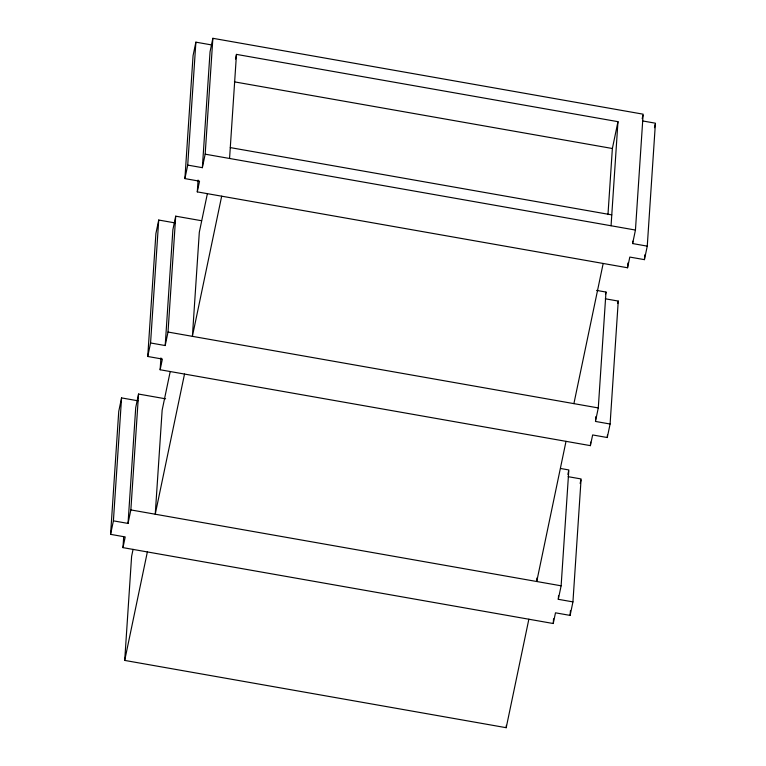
<?xml version="1.0" encoding="UTF-8"?>
<svg xmlns="http://www.w3.org/2000/svg" width="766" height="766" viewBox="0 0 766 766"><rect width="100%" height="100%" fill="white"/><g stroke="black" fill="none" stroke-linecap="round" stroke-linejoin="round"><path stroke-width="1.15" d="M568.142 476.672L581.097 478.951L572.939 601.894L570.115 615.404L555.484 612.819L553.243 623.524L122.981 547.633L125.212 536.937L110.582 534.352L118.74 411.419L121.564 397.908L138.062 400.819M110.582 534.352L113.406 520.842L121.564 397.908M122.981 547.633L123.68 536.995M113.406 520.842L128.037 523.427L135.726 407.56L138.55 394.05L165.59 398.818M128.037 523.427L130.852 509.917L138.55 394.05M528.856 619.215L506.202 727.7L124.705 660.416L131.608 556.336L133.073 549.337M605.303 298.788L618.258 301.076L610.1 424.019L607.275 437.53L592.645 434.944L590.404 445.64L160.132 369.758L162.373 359.062L147.742 356.477L155.9 233.544L158.725 220.034L175.222 222.944M147.742 356.477L150.567 342.967L158.725 220.034M160.132 369.758L160.917 357.933M150.567 342.967L165.197 345.552L172.886 229.685L175.711 216.175L201.573 220.732M165.197 345.552L168.013 332.042L175.711 216.175M642.454 120.913L655.418 123.202L647.26 246.145L644.436 259.645L629.805 257.07L627.565 267.765L197.293 191.883L199.533 181.188L184.903 178.602L193.061 55.659L195.885 42.159L212.383 45.07M184.903 178.602L187.718 165.092L195.885 42.159M197.293 191.883L198.078 180.058M187.718 165.092L202.358 167.677L210.047 51.81L212.871 38.3L643.143 114.182L635.445 230.059L632.62 243.559L647.26 246.145M202.358 167.677L205.173 154.167L212.871 38.3M229.561 158.466L236.474 54.386L617.971 121.67L611.057 225.75M506.202 727.7L506.355 725.335M536.976 577.957L536.736 581.509L566.017 441.34M553.243 623.524L553.559 618.794M572.939 601.894L558.299 599.309L558.538 595.766M558.299 599.309L561.124 585.808L568.822 469.941L560.588 468.486M570.115 615.404L570.431 610.626M590.404 445.64L590.643 442.097M607.974 214.576L612.369 148.508L617.971 121.67M595.546 420.256L595.776 416.704M610.1 424.019L595.46 421.434L598.284 407.933L605.983 292.057L596.58 290.4M607.275 437.53L607.428 435.136M627.565 267.765L627.881 263.035M632.62 243.559L632.783 241.194M644.436 259.645L644.752 254.877M170.205 371.596L162.153 410.136L155.239 514.216L184.52 374.057M207.366 193.721L199.313 232.261L192.4 336.341L221.68 196.182M235.497 59.049L236.474 54.386M124.705 660.416L147.359 551.932M573.897 403.625L603.177 263.466M567.884 474.441L568.583 471.061M605.513 294.316L605.983 292.057M642.195 118.692L642.904 115.312M580.159 483.461L580.867 480.081M617.789 303.326L618.258 301.076M654.48 127.702L655.189 124.331M234.396 81.847L612.369 148.508M230.288 147.599L611.785 214.882M205.173 154.167L635.445 230.059M168.013 332.042L598.284 407.933M130.852 509.917L561.124 585.808"/></g></svg>
